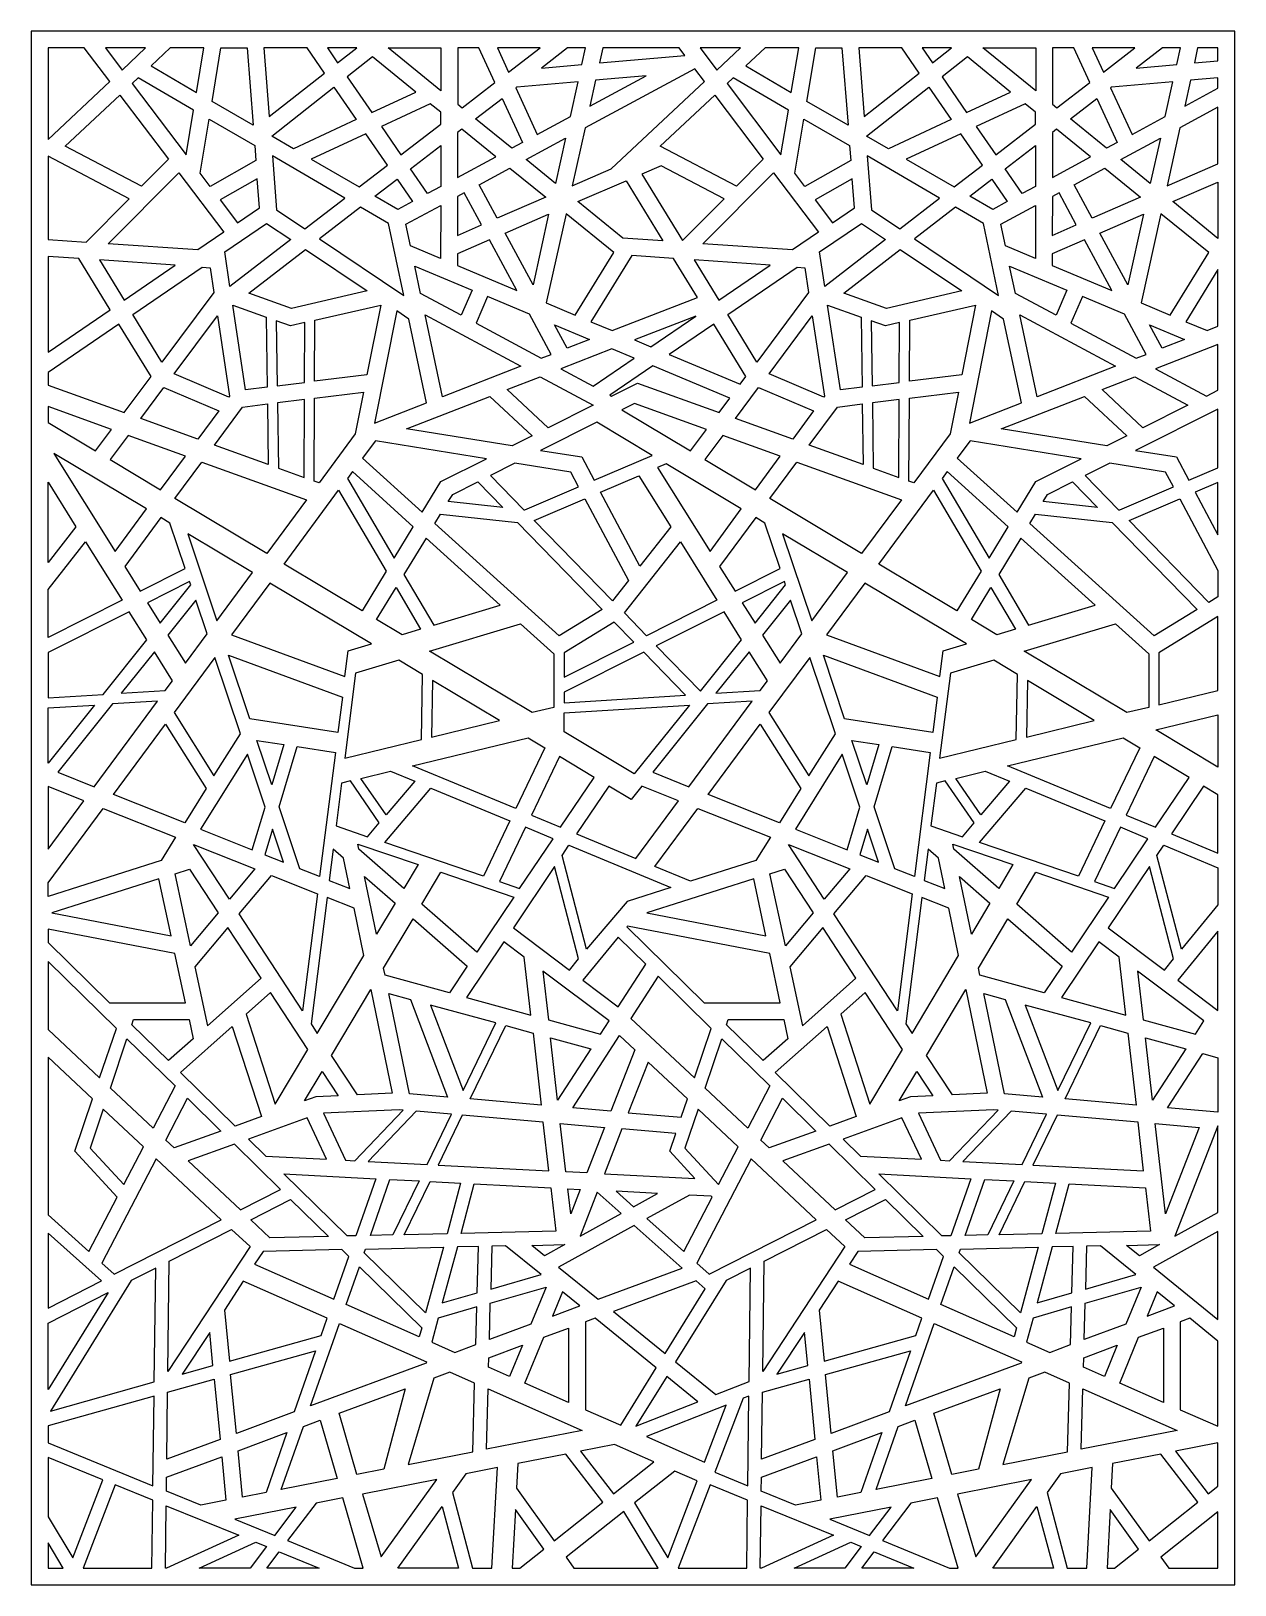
# Model space of a CAD drawing. Header units: millimetres. Extents: x -1277 to 148, y -335 to 1505.
import ezdxf

# ---------------------------------------------------------------- set-up
doc = ezdxf.new("R2010")
doc.units = ezdxf.units.MM
doc.layers.add('LAYER_05', color=1, linetype='Continuous')

msp = doc.modelspace()

# ---------------------------------------------------------------- linework, layer by layer
msp.add_lwpolyline([(-1277, -335.4), (148.1, -335.4), (148.1, 1504.6), (-1277, 1504.6)], close=True)
at = {"layer": 'LAYER_05'}
for points in [[(-1183.9, 1444.7), (-1214, 1484.6), (-1257, 1484.6), (-1257, 1376.3)], [(-1169.3, 1458.4), (-1141.4, 1484.6), (-1189.1, 1484.6)], [(-1081.2, 1432), (-1072.5, 1484.6), (-1112.2, 1484.6), (-1135, 1463.3)], [(-1062.8, 1421.3), (-1052.3, 1484.6), (-1021.3, 1484.6), (-1014.1, 1393)], [(-929.7, 1454.6), (-950.3, 1484.6), (-1001.3, 1484.6), (-995, 1403.4)], [(-914.1, 1466.9), (-891.5, 1484.6), (-926.2, 1484.6)], [(-821.6, 1432.4), (-872.8, 1474), (-902.8, 1450.5), (-873.8, 1408.2)], [(-854.3, 1484.6), (-791.8, 1484.6), (-791.9, 1434)], [(-772, 1417.9), (-766.7, 1413.6), (-727.9, 1443.5), (-746.8, 1484.6), (-771.9, 1484.6)], [(-711.7, 1455.9), (-674.5, 1484.6), (-724.9, 1484.6)], [(-624.9, 1464.9), (-620.6, 1484.6), (-641.8, 1484.6), (-672.8, 1460.8)], [(-503, 1475.6), (-509.8, 1484.6), (-600.2, 1484.6), (-604.1, 1466.8)], [(-465.1, 1458.4), (-437.2, 1484.6), (-484.9, 1484.6)], [(-377, 1432), (-368.3, 1484.6), (-408, 1484.6), (-430.8, 1463.3)], [(-358.6, 1421.3), (-348.1, 1484.6), (-317.1, 1484.6), (-309.9, 1393)], [(-225.6, 1454.6), (-246.1, 1484.6), (-297.1, 1484.6), (-290.8, 1403.4)], [(-209.9, 1466.9), (-187.3, 1484.6), (-222, 1484.6)], [(-117.4, 1432.4), (-168.6, 1474), (-198.6, 1450.5), (-169.6, 1408.2)], [(-150.1, 1484.6), (-87.6, 1484.6), (-87.7, 1434)], [(-67.8, 1417.9), (-62.5, 1413.6), (-23.7, 1443.5), (-42.6, 1484.6), (-67.7, 1484.6)], [(-7.5, 1455.9), (29.7, 1484.6), (-20.7, 1484.6)], [(79.3, 1464.9), (83.6, 1484.6), (62.4, 1484.6), (31.4, 1460.8)], [(100.1, 1466.8), (128.1, 1469.2), (128.1, 1484.6), (104, 1484.6)], [(-590.2, 1341.3), (-479.7, 1444.7), (-491.3, 1460), (-621.2, 1390.1), (-636.4, 1321.3)], [(-1150.1, 1449.1), (-1157.2, 1442.5), (-1093.5, 1358.1), (-1084.7, 1411)], [(-892.1, 1399.7), (-966.3, 1365.2), (-992.2, 1380.3), (-918.5, 1438.2)], [(-702.1, 1438.2), (-703.2, 1437.4), (-677.8, 1382.2), (-638.6, 1403.3), (-629.5, 1444.6)], [(-548.9, 1451.6), (-608.7, 1446.4), (-615.5, 1415.8)], [(-445.9, 1449.1), (-453, 1442.5), (-389.3, 1358.1), (-380.5, 1411)], [(-187.9, 1399.7), (-262.1, 1365.2), (-288, 1380.3), (-214.3, 1438.2)], [(2.1, 1438.2), (1, 1437.4), (26.4, 1382.2), (65.6, 1403.3), (74.7, 1444.6)], [(88.7, 1415.8), (128.1, 1437), (128.1, 1449.2), (95.5, 1446.4)], [(-1171.8, 1428.8), (-1114.5, 1352.9), (-1146.2, 1320.9), (-1236.5, 1368.2)], [(-804.4, 1418.5), (-862.3, 1391.6), (-839.2, 1357.9), (-792, 1394.2), (-792, 1408.4)], [(-719.4, 1424.9), (-695.4, 1372.7), (-707.9, 1365.9), (-750.8, 1400.7)], [(-467.6, 1428.8), (-410.3, 1352.9), (-442, 1320.9), (-532.3, 1368.2)], [(-100.2, 1418.5), (-158.1, 1391.6), (-135, 1357.9), (-87.8, 1394.2), (-87.8, 1408.4)], [(-15.2, 1424.9), (8.8, 1372.7), (-3.7, 1365.9), (-46.6, 1400.7)], [(-1010.9, 1351.4), (-1065.2, 1320.7), (-1076.9, 1336.2), (-1066.3, 1400.3), (-1012.3, 1368.9)], [(-306.7, 1351.4), (-361, 1320.7), (-372.7, 1336.2), (-362.1, 1400.3), (-308.1, 1368.9)], [(67.8, 1321.3), (128.1, 1347.4), (128.1, 1414.4), (83, 1390.1)], [(-945.3, 1353), (-888.5, 1320), (-855, 1345.7), (-880.7, 1383)], [(-772.1, 1384.4), (-772.2, 1331.3), (-726.9, 1355.7), (-767.1, 1388.3)], [(-241.1, 1353), (-184.3, 1320), (-150.8, 1345.7), (-176.5, 1383)], [(-67.9, 1384.4), (-68, 1331.3), (-22.7, 1355.7), (-62.9, 1388.3)], [(-807.8, 1312.1), (-827.9, 1341.4), (-792, 1369.1), (-792.1, 1320.6)], [(-644.3, 1377.6), (-656.2, 1324), (-691.1, 1352.4)], [(-103.6, 1312.1), (-123.8, 1341.4), (-87.8, 1369.1), (-87.9, 1320.6)], [(59.9, 1377.6), (48, 1324), (13.1, 1352.4)], [(-1160.9, 1306.1), (-1257, 1356.4), (-1257, 1257.8), (-1212, 1254.6)], [(-991.3, 1356.8), (-986.4, 1292.9), (-952.9, 1270.4), (-905.6, 1306.9)], [(-554, 1335.2), (-506, 1256.5), (-456.7, 1306.1), (-531.1, 1345.1)], [(-287.1, 1356.8), (-282.2, 1292.9), (-248.7, 1270.4), (-201.4, 1306.9)], [(-1185.8, 1252.8), (-1102.3, 1336.8), (-1049, 1266.3), (-1079.8, 1245.4)], [(-1009.2, 1329.5), (-1053.1, 1304.7), (-1032.6, 1277.6), (-1006.5, 1295.4)], [(-842.7, 1293.3), (-869.9, 1309.2), (-843.8, 1329.3), (-825.5, 1302.6)], [(-725.2, 1283), (-746.5, 1322.5), (-710.1, 1342.1), (-667.8, 1307.8)], [(-576.5, 1259.5), (-629.7, 1302.6), (-572.5, 1327.2), (-529, 1256.1)], [(-481.6, 1252.8), (-398.1, 1336.8), (-344.9, 1266.3), (-375.6, 1245.4)], [(-305, 1329.5), (-348.9, 1304.7), (-328.4, 1277.6), (-302.3, 1295.4)], [(-138.5, 1293.3), (-165.7, 1309.2), (-139.6, 1329.3), (-121.3, 1302.6)], [(-21, 1283), (-42.3, 1322.5), (-5.9, 1342.1), (36.4, 1307.8)], [(74.5, 1302.6), (128.1, 1325.7), (128.1, 1259.1)], [(-772.2, 1308.7), (-772.3, 1262.7), (-743.8, 1275), (-764.3, 1313)], [(-68, 1308.7), (-68.1, 1262.7), (-39.6, 1275), (-60.1, 1313)], [(-835.8, 1191.6), (-853.8, 1276.7), (-887, 1296), (-935.5, 1258.7)], [(-792.2, 1235.1), (-827.8, 1250.1), (-833.2, 1275.8), (-792.1, 1298)], [(-643.7, 1288.3), (-667.2, 1182.6), (-632.9, 1168.2), (-587, 1242.4)], [(-131.6, 1191.6), (-149.6, 1276.7), (-182.8, 1296), (-231.3, 1258.7)], [(-88, 1235.1), (-123.6, 1250.1), (-129, 1275.8), (-87.9, 1298)], [(60.5, 1288.3), (37, 1182.6), (71.3, 1168.2), (117.2, 1242.4)], [(-998.3, 1276.9), (-969.6, 1257.6), (-1041.6, 1202.2), (-1047.8, 1243.1)], [(-664.3, 1287.6), (-682.8, 1204.2), (-715.8, 1265.4)], [(-294.1, 1276.9), (-265.4, 1257.6), (-337.4, 1202.2), (-343.6, 1243.1)], [(39.9, 1287.6), (21.4, 1204.2), (-11.6, 1265.4)], [(-772.3, 1226.8), (-701.9, 1197.2), (-734.3, 1257.4), (-772.3, 1241)], [(-68.1, 1226.8), (2.3, 1197.2), (-30.1, 1257.4), (-68.1, 1241)], [(-1220.5, 1235.3), (-1257, 1237.8), (-1257, 1124.3), (-1183.4, 1174.6)], [(-1106.3, 1227.3), (-1196.1, 1233.6), (-1166.9, 1185.8)], [(-968.6, 1176.2), (-1019.1, 1194.4), (-952.2, 1245.9), (-879.3, 1196.8)], [(-565.9, 1238.8), (-614.3, 1160.4), (-589.1, 1149.9), (-488.2, 1189.2), (-516.3, 1235.3)], [(-491.9, 1233.6), (-462.7, 1185.8), (-402.1, 1227.3)], [(-264.4, 1176.2), (-314.9, 1194.4), (-248, 1245.9), (-175.1, 1196.8)], [(-1060.7, 1195.2), (-1122.2, 1112.7), (-1156.5, 1168.8), (-1074.3, 1225), (-1065.1, 1224.4)], [(-767.8, 1168.1), (-816, 1194), (-822.8, 1226.4), (-755, 1197.9)], [(-356.5, 1195.2), (-418, 1112.7), (-452.3, 1168.8), (-370.1, 1225), (-360.9, 1224.4)], [(-63.6, 1168.1), (-111.8, 1194), (-118.6, 1226.4), (-50.8, 1197.9)], [(115.1, 1149.9), (128.1, 1155), (128.1, 1222.3), (89.9, 1160.4)], [(-1023.1, 1079.9), (-1038.3, 1180.2), (-998.7, 1165.9), (-997.5, 1083)], [(-863, 1180.2), (-879.4, 1097.7), (-941.4, 1090), (-941.1, 1162.1)], [(-673.1, 1117.2), (-661.2, 1121.8), (-686.8, 1169.3), (-736.6, 1190.2), (-750.2, 1158.6)], [(-318.9, 1079.9), (-334.1, 1180.2), (-294.5, 1165.9), (-293.3, 1083)], [(-158.8, 1180.2), (-175.2, 1097.7), (-237.2, 1090), (-236.9, 1162.1)], [(-46, 1158.6), (31.1, 1117.2), (43, 1121.8), (17.4, 1169.3), (-32.4, 1190.2)], [(-1042.8, 1071.2), (-1107.6, 1098.9), (-1056.5, 1167.5), (-1042.1, 1072.1)], [(-986.7, 1161.6), (-985.6, 1084.5), (-953.4, 1088.5), (-953, 1159.4), (-969.8, 1155.5)], [(-829.9, 1163.6), (-844.1, 1173.2), (-870.4, 1040.2), (-808.9, 1064.2)], [(-790.1, 1071.5), (-810.6, 1168.5), (-697.4, 1107.7)], [(-490.2, 1167.1), (-562.7, 1138.8), (-543.4, 1130.7)], [(-338.6, 1071.2), (-403.4, 1098.9), (-352.3, 1167.5), (-337.9, 1072.1)], [(-282.5, 1161.6), (-281.4, 1084.5), (-249.2, 1088.5), (-248.8, 1159.4), (-265.6, 1155.5)], [(-125.7, 1163.6), (-139.9, 1173.2), (-166.2, 1040.2), (-104.7, 1064.2)], [(-85.9, 1071.5), (-106.4, 1168.5), (6.7, 1107.7)], [(-1173, 1157.6), (-1257, 1100.2), (-1257, 1085.4), (-1166.8, 1052.9), (-1135, 1095.5)], [(-642.3, 1129.1), (-657.3, 1156.9), (-615.8, 1139.5)], [(-521.6, 1121.5), (-437.7, 1086.3), (-430.9, 1095.5), (-468.8, 1157.6)], [(61.9, 1129.1), (46.9, 1156.9), (88.4, 1139.5)], [(-589.4, 1128.4), (-650, 1104.8), (-611.6, 1084.1), (-563, 1117.3)], [(54.2, 1104.8), (114.4, 1072.4), (128.1, 1079.3), (128.1, 1133.6)], [(-559.2, 1087.7), (-462.6, 1052.9), (-449.9, 1069.9), (-541.1, 1108.1), (-591.9, 1073.5), (-589.8, 1072.4)], [(-665, 1034.7), (-713.4, 1080.1), (-674.4, 1095.3), (-611.6, 1061.5)], [(39.2, 1034.7), (-9.2, 1080.1), (29.8, 1095.3), (92.6, 1061.5)], [(-1119.9, 1082.5), (-1054.9, 1054.7), (-1079.5, 1021.4), (-1147.2, 1045.8)], [(-984.3, 987.1), (-953.9, 976.1), (-953.5, 1068.4), (-985.3, 1064.5)], [(-883.4, 1077.1), (-893.2, 1027.7), (-936.1, 969.7), (-941.9, 971.8), (-941.5, 1069.9)], [(-734, 1072), (-684, 1025.2), (-707.5, 1013.5), (-832.7, 1033.5)], [(-415.7, 1082.5), (-350.7, 1054.7), (-375.3, 1021.4), (-443, 1045.8)], [(-280.1, 987.1), (-249.7, 976.1), (-249.3, 1068.4), (-281.1, 1064.5)], [(-179.2, 1077.1), (-189, 1027.7), (-231.9, 969.7), (-237.7, 971.8), (-237.3, 1069.9)], [(-29.8, 1072), (20.2, 1025.2), (-3.3, 1013.5), (-128.5, 1033.5)], [(-1181.7, 1032.9), (-1257, 1060), (-1257, 1041.1), (-1200.7, 1007.4)], [(-1026.7, 1059.4), (-997.2, 1063), (-996.3, 991.4), (-1059.9, 1014.4)], [(-562.8, 1063.6), (-577.8, 1056.1), (-496.5, 1007.4), (-477.5, 1032.9)], [(-322.5, 1059.4), (-293, 1063), (-292.1, 991.4), (-355.7, 1014.4)], [(93.7, 972.7), (128.1, 987.5), (128.1, 1057), (30.4, 1008.1), (79, 1000.3)], [(-607.4, 1041.3), (-673.8, 1008.1), (-625.2, 1000.3), (-610.5, 972.7), (-541.9, 1002.1)], [(-1162.1, 1025.8), (-1183.6, 997.1), (-1123.8, 961.2), (-1094.2, 1001.3)], [(-869.8, 1019.1), (-884.7, 999), (-814, 935), (-791.9, 971.2), (-738, 998.2), (-869.4, 1019.3)], [(-458, 1025.8), (-479.4, 997.1), (-419.6, 961.2), (-390.1, 1001.3)], [(-165.6, 1019.1), (-180.5, 999), (-109.8, 935), (-87.7, 971.2), (-33.8, 998.2), (-165.2, 1019.3)], [(-1140.4, 938.7), (-1250.2, 1004.5), (-1177.4, 888.5)], [(-950.9, 949.7), (-998.1, 885.9), (-1106.7, 951), (-1074.7, 994.3)], [(-246.7, 949.7), (-293.9, 885.9), (-402.5, 951), (-370.5, 994.3)], [(-902.6, 974.9), (-847.1, 880.5), (-824.5, 917.6), (-896.6, 982.9)], [(-733.2, 978.3), (-693.8, 937.8), (-692.3, 937.6), (-628.9, 964.8), (-638.1, 982.2), (-704.3, 992.8)], [(-557.6, 978), (-519.7, 917.5), (-556.3, 871), (-603, 958.6)], [(-535.4, 987.6), (-473.2, 888.5), (-436.2, 938.7), (-525.1, 992)], [(-198.4, 974.9), (-142.9, 880.5), (-120.3, 917.6), (-192.4, 982.9)], [(-29, 978.3), (10.4, 937.8), (11.9, 937.6), (75.3, 964.8), (66.1, 982.2), (-0.1, 992.8)], [(-1223.9, 917.5), (-1257, 875.4), (-1257, 970.4)], [(-885.1, 818.1), (-977.5, 873.5), (-912.9, 960.9), (-856.5, 865.1)], [(-718.6, 940.4), (-783.1, 947.4), (-777.9, 955.9), (-748.2, 970.8)], [(-180.9, 818.1), (-273.3, 873.5), (-208.7, 960.9), (-152.3, 865.1)], [(-14.4, 940.4), (-78.9, 947.4), (-73.7, 955.9), (-44, 970.8)], [(101.2, 958.6), (128.1, 908), (128.1, 970.1)], [(-588.8, 829.9), (-681.3, 925), (-621.3, 950.7), (-569.8, 853.9)], [(82.8, 950.7), (128.1, 865.7), (128.1, 834.6), (117.3, 828), (22.9, 925)], [(-1166.1, 870.4), (-1147.8, 841.3), (-1094.5, 868), (-1112.6, 922), (-1123.3, 928.4)], [(-600.8, 819.5), (-651.8, 788.3), (-798.9, 921.4), (-792.2, 932.4), (-701.2, 922.5)], [(-461.9, 870.4), (-443.6, 841.3), (-390.3, 868), (-408.4, 922), (-419.1, 928.4)], [(3, 922.5), (103.4, 819.5), (52.4, 788.3), (-94.7, 921.4), (-88, 932.4)], [(-1091.5, 909.4), (-1057, 806.3), (-1014.8, 863.4)], [(-800.3, 801), (-721.6, 824.6), (-809.5, 904.1), (-835.6, 861.1)], [(-387.4, 909.4), (-352.8, 806.3), (-310.6, 863.4)], [(-96.1, 801), (-17.4, 824.6), (-105.3, 904.1), (-131.5, 861.1)], [(-1169.3, 830.5), (-1257, 786.4), (-1257, 843.3), (-1212.6, 899.6)], [(-548.6, 788.6), (-574.7, 815.5), (-508.4, 899.6), (-465.1, 830.5)], [(-1089.4, 852.8), (-1139.3, 827.7), (-1124.2, 803.6), (-1088, 848.7)], [(-874, 778.9), (-994.2, 851), (-1039.7, 789.5), (-905.4, 740.2), (-901.5, 770.7)], [(-385.2, 852.8), (-435.1, 827.7), (-420, 803.6), (-383.8, 848.7)], [(-169.8, 778.9), (-290, 851), (-335.5, 789.5), (-201.2, 740.2), (-197.3, 770.7)], [(-1082, 830.8), (-1115.2, 789.3), (-1094.3, 755.9), (-1068.6, 790.7)], [(-816, 796.3), (-837.8, 789.8), (-868, 807.9), (-845, 845.6)], [(-377.8, 830.8), (-411, 789.3), (-390.1, 755.9), (-364.4, 790.7)], [(-111.8, 796.3), (-133.6, 789.8), (-163.8, 807.9), (-140.9, 845.6)], [(-1160.8, 816.9), (-1257, 768.6), (-1257, 715.1), (-1191.8, 719.1), (-1140, 783.9)], [(-484.6, 722.9), (-435.8, 783.9), (-456.6, 816.9), (-536.9, 776.6)], [(58.1, 706.6), (128.1, 723.6), (128.1, 811.3), (58.1, 768.4)], [(-658.1, 767.1), (-658.1, 703.7), (-683.9, 697.5), (-805.5, 770.4), (-697.5, 802.7)], [(-646.1, 739.6), (-563.5, 781.1), (-586.6, 804.8), (-646.1, 768.4)], [(46.1, 767.1), (46.1, 703.7), (20.3, 697.5), (-101.3, 770.4), (6.7, 802.7)], [(-1109.6, 735.3), (-1131, 769.6), (-1170.4, 720.4), (-1118.2, 723.7)], [(-1059.3, 763), (-1107.7, 697.6), (-1060.5, 622.5), (-1029.1, 672.6)], [(-908.5, 715.9), (-913.8, 674.1), (-1018.1, 690.1), (-1043.3, 765.4)], [(-841.6, 759.5), (-892.9, 744.2), (-905.6, 643.7), (-814.9, 665.7), (-813.6, 742.7)], [(-551.8, 769.1), (-646.1, 721.8), (-646.1, 709.3), (-502.3, 718.2)], [(-405.4, 735.3), (-426.8, 769.6), (-466.2, 720.4), (-414, 723.7)], [(-355.1, 763), (-403.5, 697.6), (-356.3, 622.5), (-324.9, 672.6)], [(-204.3, 715.9), (-209.6, 674.1), (-313.9, 690.1), (-339.1, 765.4)], [(-137.4, 759.5), (-188.7, 744.2), (-201.4, 643.7), (-110.7, 665.7), (-109.4, 742.7)], [(-722.5, 688.1), (-801.8, 735.6), (-802.9, 668.6)], [(-18.3, 688.1), (-97.6, 735.6), (-98.7, 668.6)], [(-1201.9, 706.5), (-1257, 637.7), (-1257, 703.1)], [(-1180.5, 707.8), (-1245.3, 626.9), (-1202.5, 609.8), (-1127.5, 711.1)], [(-563, 625), (-646.1, 674.8), (-646.1, 697.3), (-497.7, 706.5)], [(-498.3, 609.8), (-423.3, 711.1), (-476.3, 707.8), (-541.1, 626.9)], [(-1069.9, 607.5), (-1095.2, 567.1), (-1179.5, 600.6), (-1117.9, 683.9)], [(-413.7, 683.9), (-365.7, 607.5), (-391, 567.1), (-475.3, 600.6)], [(54.4, 677), (128.1, 694.9), (128.1, 632.8)], [(-977.8, 659.8), (-992, 612.1), (-1009.6, 664.6)], [(-703.2, 583.8), (-825.3, 634.5), (-688.4, 667.7), (-668.7, 655.9)], [(-273.6, 659.8), (-287.8, 612.1), (-305.4, 664.6)], [(1, 583.8), (-121.1, 634.5), (15.8, 667.7), (35.5, 655.9)], [(-1020.9, 648.2), (-1076.4, 559.6), (-1015.1, 535.1), (-1000, 585.6)], [(-916.8, 650.4), (-935.5, 503.4), (-958.8, 512.7), (-983.3, 585.9), (-961.9, 657.3)], [(-610.3, 620.8), (-651.6, 645.6), (-684.8, 576.1), (-650.1, 561.7)], [(-316.7, 648.2), (-372.2, 559.6), (-310.9, 535.1), (-295.8, 585.6)], [(-212.6, 650.4), (-231.3, 503.4), (-254.6, 512.7), (-279.1, 585.9), (-257.7, 657.3)], [(93.9, 620.8), (52.6, 645.6), (19.4, 576.1), (54.1, 561.7)], [(-822.9, 616.2), (-856.7, 576.4), (-886.5, 619.7), (-851.6, 628.1)], [(-118.7, 616.2), (-152.5, 576.4), (-182.3, 619.7), (-147.4, 628.1)], [(-1214.7, 593.2), (-1257, 610.1), (-1257, 536)], [(-864.8, 567), (-898.9, 616.7), (-909.4, 614.1), (-915.8, 563.3), (-878.7, 550.6)], [(-858.4, 543.7), (-803.6, 608.2), (-710.1, 569.4), (-741.4, 503.9)], [(-566.8, 594.8), (-593.2, 610.6), (-631.3, 553.9), (-561.2, 524.8), (-510.5, 593.2), (-554.1, 610.6)], [(-160.6, 567), (-194.7, 616.7), (-205.2, 614.1), (-211.7, 563.3), (-174.5, 550.6)], [(-154.2, 543.7), (-99.4, 608.2), (-5.9, 569.4), (-37.2, 503.9)], [(72.9, 553.9), (128.1, 531), (128.1, 600.3), (111, 610.6)], [(-1123.1, 522.4), (-1257, 479.8), (-1257, 495.9), (-1191.7, 584.1), (-1105.9, 549.9)], [(-487.6, 584.1), (-401.7, 549.9), (-418.9, 522.4), (-496.3, 497.8), (-538.4, 515.3)], [(-991.2, 559.4), (-1000.2, 529.2), (-978.1, 520.4)], [(-691.7, 561.7), (-722.4, 497.5), (-698.7, 489.4), (-659.1, 548.2)], [(-287, 559.4), (-296, 529.2), (-273.9, 520.4)], [(12.5, 561.7), (-18.2, 497.5), (5.5, 489.4), (45.1, 548.2)], [(-1084.7, 541.4), (-1012.1, 512.5), (-1042.2, 476.5)], [(-924, 498.9), (-899.5, 489.1), (-907, 525.2), (-919.3, 536)], [(-835.7, 489.3), (-888.9, 535.8), (-890.1, 541.9), (-818.8, 517.7)], [(-519.8, 490.3), (-571.4, 473.9), (-619.4, 417.3), (-648.4, 528.4), (-640.4, 540.4)], [(-380.5, 541.4), (-307.9, 512.5), (-338, 476.5)], [(-219.8, 498.9), (-195.3, 489.1), (-202.8, 525.2), (-215.1, 536)], [(-131.5, 489.3), (-184.7, 535.8), (-185.9, 541.9), (-114.6, 517.7)], [(63.8, 540.4), (128.1, 513.7), (128.1, 469.9), (84.8, 417.3), (55.8, 528.4)], [(-1125.6, 500.7), (-1252.4, 460.4), (-1111.2, 433.3)], [(-1089.4, 512.3), (-1055.5, 460.5), (-1088.3, 421.2), (-1106.6, 506.8)], [(-992.6, 504.8), (-938.1, 483), (-955.7, 344.5), (-1030.8, 459.1)], [(-868, 435.2), (-882.2, 503.5), (-846.1, 471.9)], [(-814.4, 470.6), (-791.8, 508.5), (-705.6, 479.1), (-749.5, 413.8)], [(-657.3, 515.2), (-706.1, 442.6), (-639.6, 392.7), (-628.8, 405.9)], [(-421.4, 500.7), (-548.2, 460.4), (-407, 433.3)], [(-385.2, 512.3), (-351.3, 460.5), (-384.1, 421.2), (-402.4, 506.8)], [(-288.4, 504.8), (-233.9, 483), (-251.5, 344.5), (-326.6, 459.1)], [(-163.8, 435.2), (-178, 503.5), (-141.9, 471.9)], [(-110.2, 470.6), (-87.6, 508.5), (-1.4, 479.1), (-45.3, 413.8)], [(46.9, 515.2), (-1.9, 442.6), (64.6, 392.7), (75.4, 405.9)], [(-926.6, 478.5), (-945.6, 329.1), (-938.2, 317.7), (-883.1, 409.9), (-894.7, 465.8)], [(-222.4, 478.5), (-241.4, 329.1), (-234, 317.7), (-178.9, 409.9), (-190.5, 465.8)], [(-1068.1, 326.6), (-1004.7, 383), (-1044.1, 443.1), (-1083, 396.5)], [(-858, 386.7), (-859.7, 394.8), (-824.8, 453.2), (-760.7, 397.1), (-781.8, 365.8)], [(-571.1, 444.6), (-571.7, 443.8), (-480, 353.8), (-390.1, 354), (-402.5, 412.2)], [(-363.9, 326.6), (-300.5, 383), (-339.9, 443.1), (-378.8, 396.5)], [(-153.8, 386.7), (-155.5, 394.8), (-120.6, 453.2), (-56.5, 397.1), (-77.6, 365.8)], [(-1106.7, 412.2), (-1257, 441), (-1257, 425.3), (-1184.2, 353.8), (-1094.3, 354)], [(-693.1, 408), (-717.3, 426.1), (-761.5, 360.3), (-685.3, 339.4)], [(-581.9, 431.5), (-623.7, 380.7), (-581.9, 349.3), (-549.3, 399.5)], [(11.1, 408), (-13.1, 426.1), (-57.3, 360.3), (18.9, 339.4)], [(128.1, 438.6), (80.5, 380.7), (128.1, 344.9)], [(-1176.1, 323.6), (-1257, 403), (-1257, 322.2), (-1195.9, 264.9)], [(-592.8, 332.6), (-671.2, 391.5), (-664.6, 333.8), (-602.9, 316.9)], [(111.4, 332.6), (33, 391.5), (39.6, 333.8), (101.3, 316.9)], [(-874.8, 369.5), (-849.4, 246.8), (-890.5, 244.9), (-921.2, 291.7)], [(-534.8, 385.3), (-567.1, 335.5), (-491.7, 264.9), (-471.9, 323.6)], [(-170.6, 369.5), (-145.2, 246.8), (-186.3, 244.9), (-217, 291.7)], [(-993.7, 366.1), (-1022.5, 340.5), (-988.2, 233.8), (-949.5, 298.6)], [(-828, 357.8), (-783.9, 242.3), (-828.9, 246.2), (-853.5, 364.8)], [(-726.7, 330.1), (-804.2, 351.3), (-765.6, 250.1)], [(-289.5, 366.1), (-318.3, 340.5), (-284, 233.8), (-245.3, 298.6)], [(-123.8, 357.8), (-79.7, 242.3), (-124.7, 246.2), (-149.3, 364.8)], [(-22.5, 330.1), (-100, 351.3), (-61.4, 250.1)], [(-1090, 334.1), (-1085.2, 311.4), (-1114.5, 285.4), (-1157.9, 328), (-1155.8, 334)], [(-385.8, 334.1), (-381, 311.4), (-410.3, 285.4), (-453.7, 328), (-451.7, 334)], [(-1038.8, 326), (-1004.4, 219.3), (-1035.6, 208), (-1100.2, 271.4)], [(-715, 326.9), (-682.8, 318.1), (-673, 232.7), (-757.2, 240)], [(-562.3, 298.3), (-590.7, 225.6), (-635.8, 229.5), (-580.3, 315.2)], [(-334.6, 326), (-300.2, 219.3), (-331.4, 208), (-396, 271.4)], [(-10.8, 326.9), (21.4, 318.1), (31.2, 232.7), (-53, 240)], [(-1163.5, 311.2), (-1106.6, 255.4), (-1132.6, 205.5), (-1183.2, 252.9)], [(-614.2, 299.4), (-653.7, 238.6), (-662.1, 312.5)], [(-459.3, 311.2), (-402.4, 255.4), (-428.4, 205.5), (-479, 252.9)], [(89.9, 299.4), (50.5, 238.6), (42.1, 312.5)], [(-1204.3, 240), (-1257, 289.4), (-1257, 102.7), (-1208.6, 59.4), (-1175.1, 123.7), (-1225.2, 178.1)], [(-570, 223.8), (-507.4, 218.4), (-500.1, 240), (-546.6, 283.6)], [(110.1, 293.9), (128.1, 288.9), (128.1, 224.3), (68.4, 229.5)], [(-953.4, 237.7), (-932.5, 272.7), (-913.6, 243.8), (-940, 242.6)], [(-249.2, 237.7), (-228.3, 272.7), (-209.4, 243.8), (-235.8, 242.6)], [(-1117.5, 191.3), (-1091.7, 240.8), (-1052.2, 202), (-1107.5, 182)], [(-413.3, 191.3), (-387.5, 240.8), (-348, 202), (-403.3, 182)], [(-1191.5, 228), (-1207.1, 181.9), (-1167.3, 138.8), (-1144, 183.5)], [(-836.4, 226.8), (-841.4, 227.3), (-930.8, 223.1), (-904.7, 167.4), (-893.8, 166.9)], [(-821.1, 225.5), (-878, 166), (-808.1, 162.4), (-779.2, 221.9)], [(-487.3, 228), (-502.9, 181.9), (-463.1, 138.8), (-439.8, 183.5)], [(-132.2, 226.8), (-137.2, 227.3), (-226.6, 223.1), (-200.5, 167.4), (-189.6, 166.9)], [(-116.9, 225.5), (-173.8, 166), (-103.9, 162.4), (-75, 221.9)], [(-1019.8, 192.5), (-999.3, 172.4), (-927.2, 168.6), (-950.3, 217.7)], [(-795.2, 161.7), (-664.1, 154.9), (-670.7, 212.5), (-766.5, 220.8)], [(-619.2, 152.5), (-643.9, 153.8), (-650.5, 210.8), (-598.2, 206.2)], [(-513.9, 199), (-577.6, 204.5), (-598.3, 151.4), (-491.3, 145.9), (-521, 178.1)], [(-315.6, 192.5), (-295.1, 172.4), (-223, 168.6), (-246.1, 217.7)], [(-62.3, 220.8), (-91, 161.7), (40.1, 154.9), (33.5, 212.5)], [(53.7, 210.8), (106, 206.2), (66, 103.9)], [(77.1, 77.6), (128.1, 105.7), (128.1, 208.3)], [(-1091.2, 166.7), (-1029.3, 108.7), (-981.8, 132.9), (-1036.4, 186.5)], [(-387, 166.7), (-325.1, 108.7), (-277.6, 132.9), (-332.2, 186.5)], [(-1193.2, 45.7), (-1178.5, 32.6), (-1051.9, 97.1), (-1128.9, 169.3)], [(-489, 45.7), (-474.3, 32.6), (-347.7, 97.1), (-424.7, 169.3)], [(-892.4, 78), (-902.9, 77.8), (-977.8, 151.3), (-868.8, 145.6)], [(-188.2, 78), (-198.7, 77.8), (-273.6, 151.3), (-164.6, 145.6)], [(-817.6, 143), (-848.6, 79), (-875.4, 78.4), (-852.2, 144.8)], [(-804.6, 142.3), (-768.5, 140.4), (-784.6, 80.4), (-835.2, 79.3)], [(-661.8, 134.8), (-655.9, 83.3), (-768, 80.8), (-752.3, 139.5)], [(-641.6, 133.8), (-626.9, 133), (-638.2, 103.9)], [(-606.8, 129.5), (-627.1, 77.6), (-578.6, 104.3)], [(-535.3, 128.2), (-584.3, 130.8), (-563.8, 112.5)], [(-113.4, 143), (-144.4, 79), (-171.2, 78.4), (-148, 144.8)], [(-100.4, 142.3), (-64.3, 140.4), (-80.4, 80.4), (-131, 79.3)], [(48.3, 83.3), (-63.8, 80.8), (-48.1, 139.5), (42.4, 134.8)], [(-969.8, 121.1), (-925.1, 77.3), (-994.2, 75.7), (-1016.9, 97.1)], [(-497.5, 126.2), (-548.1, 98.4), (-504.4, 59.4), (-470.9, 123.7), (-472, 124.9)], [(-265.6, 121.1), (-220.9, 77.3), (-290, 75.7), (-312.7, 97.1)], [(-1193.7, 24.8), (-1257, 81.3), (-1257, -7.5)], [(-1017.8, 65.2), (-1115.1, -82.5), (-1113.5, 47.8), (-1039.6, 85.5)], [(-562.9, 90.3), (-652.5, 40.9), (-605.7, 2.9), (-506.3, 39.8)], [(-313.6, 65.2), (-410.9, -82.5), (-409.3, 47.8), (-335.4, 85.5)], [(51.7, 40.9), (128.1, -21.1), (128.1, 83)], [(-1002.4, 59.6), (-1012.5, 44.3), (-918.7, 3.1), (-901, 53.6), (-909.2, 61.7)], [(-881.1, 62.3), (-788.9, 64.4), (-809.9, -13.4), (-882.6, 57.9)], [(-772.4, 64.8), (-790.2, -1.4), (-749, 10.4), (-747.5, 65.3)], [(-731.6, 65.7), (-732.9, 15), (-673.3, 32.1), (-715.2, 66.1)], [(-684.4, 66.7), (-645.3, 67.6), (-669.2, 54.4)], [(-298.2, 59.6), (-308.3, 44.3), (-214.5, 3.1), (-196.8, 53.6), (-205, 61.7)], [(-176.9, 62.3), (-84.7, 64.4), (-105.7, -13.4), (-178.4, 57.9)], [(-68.2, 64.8), (-86, -1.4), (-44.8, 10.4), (-43.3, 65.3)], [(-27.4, 65.7), (-28.7, 15), (30.9, 32.1), (-11, 66.1)], [(19.8, 66.7), (58.9, 67.6), (35, 54.4)], [(-1129.5, 39.7), (-1158.5, 24.9), (-1254.1, -129.5), (-1131.2, -95.1)], [(-817.4, -41.5), (-904.1, -3.4), (-888.4, 41.3), (-814.6, -31.1)], [(-466.3, -110.1), (-427, -94.5), (-425.3, 39.7), (-454.3, 24.9), (-514, -71.4)], [(-113.2, -41.5), (-199.9, -3.4), (-184.2, 41.3), (-110.4, -31.1)], [(-1025.8, 24.1), (-1048.2, -9.9), (-1042.3, -70.3), (-933.8, -39.9), (-926.6, -19.6)], [(-489.5, 24.8), (-587.7, -11.7), (-526.4, -61.3), (-479, 15.4)], [(-321.6, 24.1), (-344, -9.9), (-338.1, -70.3), (-229.6, -39.9), (-222.4, -19.6)], [(-1185.9, 10.9), (-1257, -103.9), (-1257, -25.4)], [(-667.2, 17.3), (-685.2, -26.6), (-734.5, -44.9), (-733.4, -1.7)], [(-627.4, -5.1), (-648, 11.6), (-659.8, -17.2)], [(37, 17.3), (19, -26.6), (-30.4, -44.9), (-29.2, -1.7)], [(56.2, 11.6), (44.4, -17.2), (76.8, -5.1)], [(-802.7, -48), (-775.2, -60), (-750.6, -50.9), (-749.4, -6.3), (-795, -19.4)], [(-98.5, -48), (-71, -60), (-46.4, -50.9), (-45.2, -6.3), (-90.8, -19.4)], [(-1098.3, -85.9), (-1061.8, -75.7), (-1065.6, -36.4)], [(-809.3, -72.7), (-946.1, -123.4), (-912, -26), (-808.9, -71.3)], [(-640.7, -31.3), (-640.7, -119.2), (-692.3, -96.5), (-670.1, -42.2)], [(-537, -78.4), (-609.4, -19.7), (-620.8, -23.9), (-620.8, -127.9), (-579, -146.3)], [(-394.1, -85.9), (-357.6, -75.7), (-361.4, -36.4)], [(-105.1, -72.7), (-241.9, -123.4), (-207.8, -26), (-104.7, -71.3)], [(63.5, -31.3), (63.5, -119.2), (11.9, -96.5), (34.1, -42.2)], [(83.4, -127.9), (128.1, -147.6), (128.1, -46.7), (94.8, -19.7), (83.4, -23.9)], [(-695.4, -51.6), (-710.5, -88.5), (-735.4, -77.5), (-735.1, -66.4)], [(8.8, -51.6), (-6.3, -88.5), (-31.2, -77.5), (-30.9, -66.4)], [(-940.2, -58.2), (-965.5, -130.6), (-1034, -156.1), (-1040.8, -86.4)], [(-236, -58.2), (-261.3, -130.6), (-329.8, -156.1), (-336.6, -86.4)], [(-1060.2, -91.8), (-1053.3, -163.2), (-1116.4, -186.6), (-1115.4, -107.3)], [(-800.2, -90.5), (-830.7, -192.9), (-754.1, -177.8), (-751.9, -96.4), (-781.2, -83.5)], [(-487.6, -118.5), (-524.5, -88.5), (-561.1, -147.5)], [(-356, -91.8), (-349.1, -163.2), (-412.2, -186.6), (-411.2, -107.3)], [(-96, -90.5), (-126.5, -192.9), (-49.9, -177.8), (-47.7, -96.4), (-77, -83.5)], [(-859.6, -198.5), (-891.2, -204.7), (-912.4, -132.2), (-834, -103.1)], [(-736.1, -103.3), (-624.6, -152.4), (-738, -174.7)], [(-155.4, -198.5), (-187, -204.7), (-208.2, -132.2), (-129.8, -103.1)], [(-33.8, -174.7), (-31.9, -103.3), (79.6, -152.4)], [(-1131.4, -111.7), (-1257, -146.9), (-1257, -167.2), (-1132.7, -218)], [(-548.5, -159.7), (-479.9, -189.9), (-454.1, -122.4)], [(-467.5, -202), (-428.5, -218), (-427.2, -111.7), (-434, -114.4)], [(-914.7, -209.4), (-980.8, -222.3), (-954.7, -147.9), (-934.8, -140.5)], [(-210.5, -209.4), (-276.6, -222.3), (-250.5, -147.9), (-230.6, -140.5)], [(-998.9, -225.9), (-1026.7, -231.4), (-1032, -176.6), (-974.1, -155.1)], [(-294.7, -225.9), (-322.5, -231.4), (-327.8, -176.6), (-269.9, -155.1)], [(-1076.1, -241.1), (-1116.8, -224.4), (-1116.6, -208), (-1051.3, -183.7), (-1046.3, -235.2)], [(-600, -237.5), (-643.9, -180.5), (-700.8, -191.7), (-702.4, -220.9), (-657.7, -283.1)], [(-586.3, -169.2), (-626.4, -177.1), (-587.6, -227.6), (-539.7, -189.7)], [(-371.9, -241.1), (-412.6, -224.4), (-412.4, -208), (-347.1, -183.7), (-342.1, -235.2)], [(104.2, -237.5), (60.3, -180.5), (3.4, -191.7), (1.8, -220.9), (46.5, -283.1)], [(116.6, -227.6), (128.1, -218.5), (128.1, -167.2), (77.8, -177.1)], [(-1257, -184.4), (-1257, -254.7), (-1227.6, -303.3), (-1192.2, -210.9)], [(-778.3, -225.9), (-754.5, -315.4), (-731.4, -315.4), (-725, -196.4), (-762.4, -203.8)], [(-562.7, -238.4), (-523.4, -303.3), (-488.5, -212.2), (-514.9, -200.6)], [(-74.1, -225.9), (-50.3, -315.4), (-27.2, -315.4), (-20.8, -196.4), (-58.2, -203.8)], [(-1177.4, -216.9), (-1215.2, -315.4), (-1133.9, -315.4), (-1132.9, -235.1)], [(-862.7, -302.3), (-796.7, -210.5), (-884.5, -227.8)], [(-473.2, -216.9), (-511, -315.4), (-429.7, -315.4), (-428.7, -235.1)], [(-158.5, -302.3), (-92.5, -210.5), (-180.3, -227.8)], [(-973.3, -283), (-894, -315.4), (-883.7, -315.4), (-908, -232.4), (-939.6, -238.6)], [(-269.1, -283), (-189.8, -315.4), (-179.6, -315.4), (-203.8, -232.4), (-235.4, -238.6)], [(-1116.6, -315.4), (-1117.9, -315.4), (-1117, -241.6), (-1031.1, -276.6)], [(-1035.8, -257.5), (-988.5, -276.8), (-963.1, -243.2)], [(-842.7, -315.4), (-790.3, -242.7), (-771, -315.4)], [(-703.7, -246.2), (-707.4, -315.4), (-698.5, -315.4), (-670.2, -293)], [(-575.3, -248.3), (-643.7, -302.5), (-634.4, -315.4), (-534.7, -315.4)], [(-412.4, -315.4), (-413.7, -315.4), (-412.8, -241.6), (-326.9, -276.6)], [(-331.6, -257.5), (-284.3, -276.8), (-258.9, -243.2)], [(-138.5, -315.4), (-86.2, -242.7), (-66.8, -315.4)], [(0.5, -246.2), (-3.2, -315.4), (5.7, -315.4), (34, -293)], [(60.5, -302.5), (69.8, -315.4), (128.1, -315.4), (128.1, -248.9)], [(-1238.9, -315.4), (-1257, -285.5), (-1257, -315.4)], [(-998.5, -290), (-1017.7, -315.4), (-1078, -315.4), (-1010.8, -284.9)], [(-294.3, -290), (-313.5, -315.4), (-373.8, -315.4), (-306.6, -284.9)], [(-983.2, -296.2), (-936.1, -315.4), (-997.8, -315.4)], [(-279, -296.2), (-231.9, -315.4), (-293.6, -315.4)]]:
    msp.add_lwpolyline(points, close=True, dxfattribs=at)

doc.saveas('drawing.dxf')
